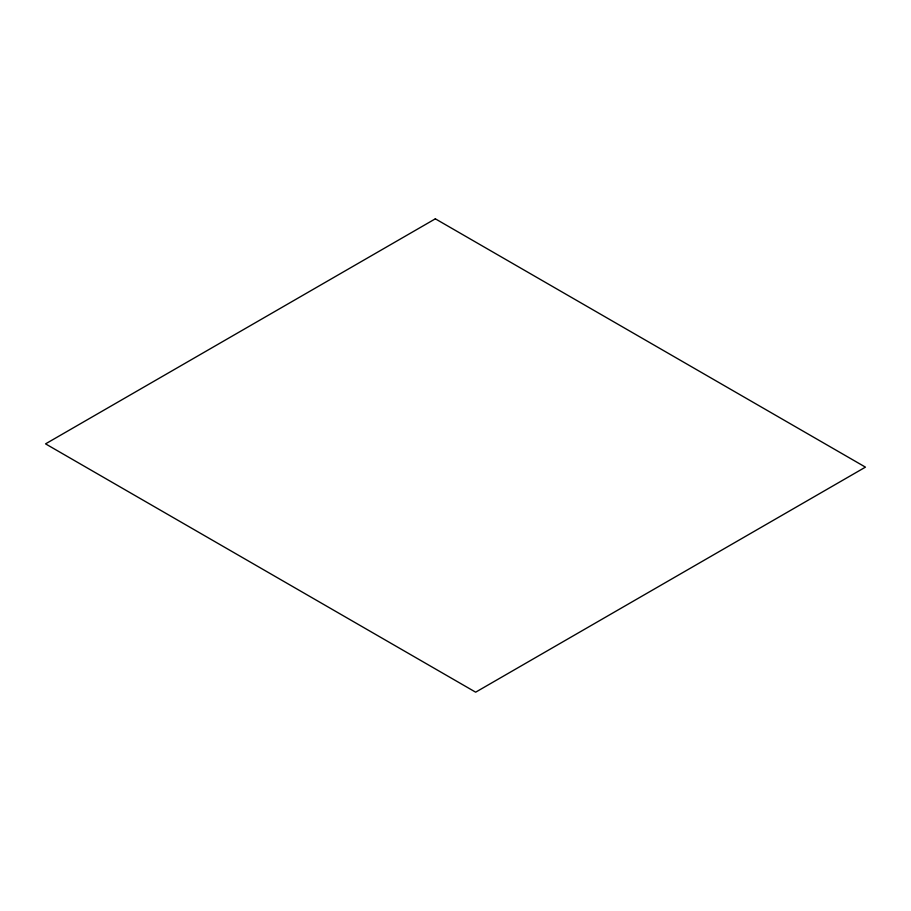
<?xml version="1.0" encoding="UTF-8"?>
<svg xmlns="http://www.w3.org/2000/svg" width="911" height="911" viewBox="0 0 911 911"><rect width="100%" height="100%" fill="white"/><g stroke="black" fill="none" stroke-linecap="round" stroke-linejoin="round"><path stroke-width="1.37" d="M435.344 218.822L45.55 443.862L475.656 692.178L865.45 467.138L435.344 218.822"/></g></svg>
